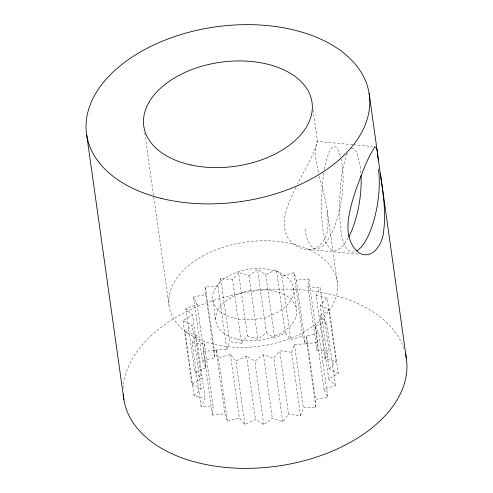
<?xml version="1.0" encoding="UTF-8"?>
<svg xmlns="http://www.w3.org/2000/svg" width="493" height="493" viewBox="0 0 493 493"><rect width="100%" height="100%" fill="white"/><g stroke="black" fill="none" stroke-linecap="round" stroke-linejoin="round"><path stroke-width="0.37" stroke-dasharray="2.46 1.85" d="M212.421 415.057L203.498 351.589L204.367 343.658L192.147 342.949L201.064 406.417L213.29 407.132L212.421 415.057L224.956 413.701L227.359 421.219L239.358 417.885L244.873 424.485L255.516 419.401L263.767 424.627L272.321 418.15L282.748 421.651L288.633 414.206L279.716 350.739L291.609 352.273L300.527 415.741L288.633 414.206M307.965 286.846L320.191 287.555L329.108 351.028L316.882 350.313L307.965 286.846L308.834 278.921L296.299 280.277L293.89 272.758L281.897 276.086L276.376 269.492L265.739 274.57L257.488 269.344L248.934 275.827L238.501 272.327L232.616 279.771L241.539 343.239L229.646 341.704L220.728 278.237L232.616 279.771M316.882 350.313L317.757 342.389L308.834 278.921M313.098 110.001L317.547 141.664C313.499 156.731 304.298 169.906 297.661 183.932M217.906 286.131L205.365 286.667L214.282 350.135L226.829 349.599L217.906 286.131L220.728 278.237M226.829 349.599L229.646 341.704M291.609 352.273L294.426 344.379L306.973 343.843L315.89 407.31L303.343 407.847L300.527 415.741M192.147 342.949L196.232 335.154L185.152 332.424L194.076 395.897L205.15 398.627L201.064 406.417M316.099 295.35L327.179 298.08L336.103 361.548L325.023 358.818L316.099 295.35L320.191 287.555M325.023 358.818L329.108 351.028M295.979 187.285C289.021 201.637 280.597 217.961 286.082 234.2C289.866 243.067 298.881 249.433 308.587 249.483L358.929 254.203M241.539 343.239L247.424 335.795L238.501 272.327M282.748 421.651L273.831 358.177L279.716 350.739M185.152 332.424L192.178 325.294L183.002 320.727L192.486 314.744L185.836 308.661L197.132 304.236L193.466 297.045L205.803 294.475L205.365 286.667M194.076 395.897L201.101 388.761L192.178 325.294M315.89 407.31L315.446 399.503L327.79 396.933L324.117 389.741L335.425 385.323L328.763 379.228L338.253 373.244L329.071 368.684L320.154 305.21L327.179 298.08M329.071 368.684L336.103 361.548M247.424 335.795L257.851 339.295L266.405 332.818L257.488 269.344M263.767 424.627L254.85 361.159L263.404 354.677L273.831 358.177M183.002 320.727L191.919 384.201L201.409 378.217L192.486 314.744M328.763 379.228L319.846 315.76L329.33 309.777L338.253 373.244M266.405 332.818L274.663 338.044L285.299 332.96L276.376 269.492M244.873 424.485L235.956 361.012L246.592 355.934L254.85 361.159M352.729 144.683L317.147 141.405C313.197 152.072 316.777 163.959 318.946 174.688M185.836 308.661L194.753 372.129L206.056 367.704L197.132 304.236M324.117 389.741L315.2 326.274L326.508 321.849L335.425 385.323M227.359 421.219L218.442 357.745L230.441 354.418L235.956 361.012M285.299 332.96L290.815 339.56L302.813 336.226L293.89 272.758M306.973 343.843L306.529 336.029L318.872 333.465L327.79 396.933M193.466 297.045L202.383 360.512L214.726 357.943L214.282 350.135M308.587 249.483C320.918 249.489 327.937 236.72 327.931 225.665C328.806 208.484 323.242 191.882 319.113 175.428M203.498 351.589L216.039 350.233L218.442 357.745M302.813 336.226L305.216 343.744L317.757 342.389M353.499 144.751L373.423 146.618M320.154 305.21L329.33 309.777M191.919 384.201L201.101 388.761M319.846 315.76L326.508 321.849M194.753 372.129L201.409 378.217M315.2 326.274L318.872 333.465M202.383 360.512L206.056 367.704M327.383 211.62L337.422 283.044A84.956 52.535 -8 0 1 216.335 344.835A84.956 52.535 -8 0 1 205.815 254.431A84.956 52.535 -8 0 1 337.422 283.044M306.529 336.029L315.446 399.503M296.299 280.277L305.216 343.744M293.532 288.165L296.509 309.321M294.426 344.379L303.343 407.847M281.897 276.086L290.815 339.56M265.739 274.57L274.663 338.044M263.404 354.677L272.321 418.15M248.934 275.827L257.851 339.295M246.592 355.934L255.516 419.401M230.441 354.418L239.358 417.885M212.847 300.04L215.817 321.196M216.039 350.233L224.956 413.701M205.803 294.475L214.726 357.943M204.367 343.658L213.29 407.132M196.232 335.154L205.15 398.627M144.757 132.95L168.963 305.161M123.268 388.416A142.73 88.265 -8 0 1 253.538 291.221A142.73 88.265 -8 0 1 404.365 349.839M360.907 172.963A51.574 17.945 -81 0 0 360.34 167.682A51.574 10.988 -88.1 0 0 351.108 148.701M348.237 237.891A51.574 17.945 -81 0 1 323.081 230.675A51.574 10.988 -88.1 0 1 323.883 172.815M304.988 228.98A51.574 17.945 -81 0 0 329.269 237.718A51.574 17.945 -81 0 0 342.247 165.981A51.574 10.988 -88.1 0 0 341.008 158.999M347.436 153.465A51.574 10.988 -88.1 0 0 341.187 232.376A51.574 17.945 -81 0 0 355.786 251.319M324.443 169.376A51.574 10.988 -88.1 0 1 340.527 156.971M234.138 318.139A40.777 25.217 -8 0 0 293.699 289.742A40.777 25.217 -8 0 0 231.728 274.428A40.777 25.217 -8 0 0 234.138 318.139M237.115 339.295A40.777 25.217 -8 0 0 296.675 310.898A40.777 25.217 -8 0 0 234.705 295.584A40.777 25.217 -8 0 0 237.115 339.295"/><path stroke-width="0.74" d="M378.488 160.157C376.849 156.281 378.741 149.139 374.957 146.766C366.422 159.701 361.517 175.033 355.977 189.515C349.808 208.866 340.355 237.151 358.688 252.73C372.511 261 383.172 243.024 383.677 230.884C386.709 207.214 381.28 183.575 378.488 160.157L369.121 93.491M380.393 173.684L406.287 357.949M86.713 135.051L123.879 399.509M405.48 353.869A142.73 88.265 -8 0 1 277.738 466.082A142.73 88.265 -8 0 1 123.293 393.993M361.073 175.773A51.574 17.945 -81 0 1 348.81 236.825M378.433 169.376A51.574 17.945 -81 0 1 356.994 250.703M161.242 198.396A142.73 88.265 -8 0 0 369.707 99.007A142.73 88.265 -8 0 0 152.805 45.411A142.73 88.265 -8 0 0 161.242 198.396M191.062 165.001A84.956 52.535 -8 0 0 312.143 103.216A84.956 52.535 -8 0 0 180.543 74.597A84.956 52.535 -8 0 0 191.062 165.001"/></g></svg>
